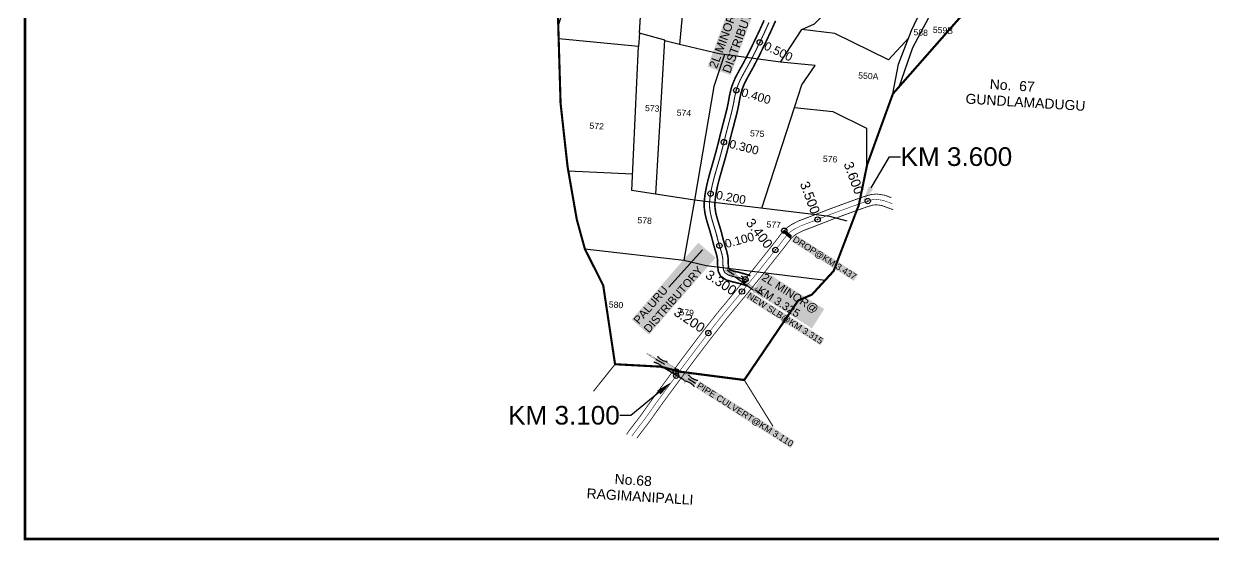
# Model space of a CAD drawing. Header units: inches. Extents: x 200778 to 204446, y 1604088 to 1611636.
# Drawn here: x 200778 to 203007, y 1604088 to 1605057 of the extents above; entities that cross this region are included whole.
import ezdxf
from ezdxf import colors
from ezdxf.entities.mleader import LeaderData, LeaderLine
from ezdxf.enums import TextEntityAlignment as Align
from ezdxf.math import Vec2, Vec3

# ---------------------------------------------------------------- set-up
doc = ezdxf.new("R2010")
doc.units = ezdxf.units.IN
doc.header["$LTSCALE"] = 15
doc.header["$MEASUREMENT"] = 0
doc.header["$PDMODE"] = 32
doc.header["$PDSIZE"] = 10
doc.linetypes.add('ACAD_ISO02W100', pattern=[15, 12, -3])
doc.linetypes.add('HIDDEN2', pattern=[0.1875, 0.125, -0.0625])
for name, color, linetype in [('CANAL1', 7, 'Continuous'), ('CHANAGE', 1, 'Continuous'), ('CSMark', 72, 'Continuous'), ('PLOTS', 7, 'Continuous'), ('PLOTS NO', 7, 'Continuous'), ('RE REMARKS', 7, 'Continuous'), ('STRUCTURE', 5, 'Continuous'), ('TEXT', 1, 'Continuous'), ('text2', 7, 'Continuous'), ('VILLAGE BOUNDRY', 5, 'Continuous'), ('VILLAGE STONES', 240, 'Continuous')]:
    doc.layers.add(name, color=color, linetype=linetype)
doc.styles.add('FONT1', font='Arial')
doc.styles.get("Standard").update_dxf_attribs({"font": 'arial.ttf'})
doc.dimstyles.get("Standard").update_dxf_attribs({"dimtxt": 0.18, "dimasz": 0.18, "dimexe": 0.18, "dimexo": 0.0625, "dimgap": 0.09, "dimtad": 0, "dimtih": 1, "dimtoh": 1, "dimdec": 4, "dimzin": 0, "dimdsep": 46, "dimtxsty": 'Standard', "dimcen": 0.09, "dimadec": 0, "dimazin": 0, "dimtfac": 1, "dimtdec": 4, "dimtofl": 0, "dimtmove": 0, "dimatfit": 3, "dimfxl": 1, "dimtolj": 1, "dimtzin": 0, "dimarcsym": 0})

# ---------------------------------------------------------------- blocks, each defined once
blk = doc.blocks.new('DROP')
h = blk.add_hatch()
h.set_pattern_fill('ANSI31', color=1, scale=10, angle=45)
h.set_pattern_definition([(90, (-324.4107, -25.7687), (-1.25, 0), [])])
h.paths.add_polyline_path([(-9.9, -4.3), (-13.8, 4.1), (13.8, 4.1), (10.2, -4.3)])
at = {"layer": 'STRUCTURE', "color": 5, "const_width": 0.49}
blk.add_lwpolyline([(-9.9, -4.3), (-13.8, 4.1), (13.8, 4.1), (10.2, -4.3), (-9.9, -4.3)], dxfattribs=at)
at = {"layer": 'STRUCTURE', "color": 5}
blk.add_circle((0, 0), 1.33, dxfattribs=at)
blk = doc.blocks.new('SP')
at = {"layer": 'STRUCTURE'}
h = blk.add_hatch(dxfattribs=at)
h.set_pattern_fill('DASH', color=256, scale=8, style=0)
edge = h.paths.add_edge_path()
edge.add_spline(control_points=[(769825.7, 1706742.1), (769825.3, 1706741.8), (769823.8, 1706740.8), (769820.9, 1706740.3), (769817, 1706739.7), (769811.4, 1706738.9), (769804, 1706739.7), (769798.4, 1706741), (769795.6, 1706741.6)], knot_values=[0, 0, 0, 0, 1.613557, 5.24513, 8.624976, 13.470124, 22.190216, 30.746377, 30.746377, 30.746377, 30.746377], degree=3, periodic=0)
edge.add_line((769795.6, 1706741.6), (769792.6, 1706739.6))
edge.add_line((769792.6, 1706739.6), (769732.6, 1706739.6))
edge.add_line((769732.6, 1706739.6), (769729.6, 1706741.6))
edge.add_spline(control_points=[(769729.6, 1706741.6), (769726.9, 1706740.9), (769721.3, 1706739.5), (769713.9, 1706738.5), (769708.3, 1706739.1), (769704.4, 1706739.6), (769701.5, 1706740), (769700, 1706741), (769699.5, 1706741.3)], knot_values=[0, 0, 0, 0, 8.556161, 17.276253, 22.121402, 25.501247, 29.13282, 30.746377, 30.746377, 30.746377, 30.746377], degree=3, periodic=0)
edge.add_line((769699.5, 1706741.3), (769699.5, 1706722.1))
edge.add_spline(control_points=[(769699.5, 1706722.1), (769700, 1706722.4), (769701.4, 1706723.4), (769704.3, 1706724), (769708.2, 1706724.5), (769713.8, 1706725.3), (769721.2, 1706724.5), (769726.8, 1706723.3), (769729.6, 1706722.6)], knot_values=[0, 0, 0, 0, 1.613557, 5.24513, 8.624976, 13.470124, 22.190216, 30.746377, 30.746377, 30.746377, 30.746377], degree=3, periodic=0)
edge.add_line((769729.6, 1706722.6), (769732.6, 1706724.6))
edge.add_line((769732.6, 1706724.6), (769792.6, 1706724.6))
edge.add_line((769792.6, 1706724.6), (769795.6, 1706722.6))
edge.add_spline(control_points=[(769795.6, 1706722.6), (769798.4, 1706723.3), (769803.9, 1706724.8), (769811.3, 1706725.8), (769817, 1706725.1), (769820.9, 1706724.7), (769823.8, 1706724.2), (769825.2, 1706723.3), (769825.7, 1706723)], knot_values=[0, 0, 0, 0, 8.556161, 17.276253, 22.121402, 25.501247, 29.13282, 30.746377, 30.746377, 30.746377, 30.746377], degree=3, periodic=0)
edge.add_line((769825.7, 1706723), (769825.7, 1706742.1))
h.paths.add_polyline_path([(769764.2, 1706732.1, -1), (769761.1, 1706732.1, -1)], flags=0)
h.paths.add_polyline_path([(769761.1, 1706732.1, 1), (769764.2, 1706732.1, 1)], flags=16)
at = {"layer": 'STRUCTURE', "const_width": 0.628}
for points in [[(769726.6, 1706747.6), (769726.6, 1706743.6), (769732.6, 1706739.6), (769792.6, 1706739.6), (769798.6, 1706743.6), (769798.6, 1706747.6)], [(769726.6, 1706716.6), (769726.6, 1706720.6), (769732.6, 1706724.6), (769792.6, 1706724.6), (769798.6, 1706720.6), (769798.6, 1706716.6)]]:
    blk.add_lwpolyline(points, dxfattribs=at)
at = {"layer": 'STRUCTURE', "color": 3}
blk.add_lwpolyline([(769732.6, 1706724.6), (769792.6, 1706724.6)], dxfattribs=at)
blk.add_lwpolyline([(769732.6, 1706724.6), (769792.6, 1706724.6)], dxfattribs=at)
at = {"layer": 'STRUCTURE', "color": 0}
blk.add_circle((769762.6, 1706732.1), 1.55, dxfattribs=at)
at = {"layer": 'STRUCTURE'}
for points in [[(769699.5, 1706741.3), (769700.9, 1706740.5), (769704.4, 1706739.6), (769707.8, 1706739.2), (769712.6, 1706738.8), (769721.3, 1706739.7), (769729.6, 1706741.6)], [(769699.5, 1706722.1), (769700.9, 1706723), (769704.4, 1706724), (769707.7, 1706724.5), (769712.5, 1706725), (769721.2, 1706724.4), (769729.6, 1706722.6)], [(769825.7, 1706742.1), (769824.3, 1706741.3), (769820.8, 1706740.3), (769817.5, 1706739.8), (769812.7, 1706739.2), (769804, 1706739.9), (769795.6, 1706741.6)], [(769825.7, 1706723), (769824.3, 1706723.8), (769820.8, 1706724.7), (769817.4, 1706725.1), (769812.6, 1706725.5), (769803.9, 1706724.6), (769795.6, 1706722.6)]]:
    blk.add_spline(points, degree=3, dxfattribs=at)
at = {"layer": 'STRUCTURE', "color": 0}
blk.add_text('STREAM', height=5, dxfattribs=at).set_placement((769684.3, 1706732.1), align=Align.MIDDLE_CENTER)
for points in [[(769727.4, 1706732.1), (769700.8, 1706732.1)], [(769824.4, 1706732.1), (769800.5, 1706732.1)]]:
    blk.add_leader(points, dimstyle='Standard', override={"dimasz": 10, "dimgap": 0.09, "dimtad": 0}, dxfattribs=at)
blk = doc.blocks.new('OT')
at = {"layer": 'STRUCTURE', "color": 190}
for points, const_width in [([(769751.4, 1706595.8), (769729.4, 1706595.8)], 0.5), ([(769751.4, 1706579), (769729.4, 1706579)], 0.5), ([(769775.2, 1706601.8), (769775.2, 1706597.8), (769769.2, 1706593.8), (769761.8, 1706593.8), (769754.4, 1706593.8), (769748.4, 1706597.8), (769748.4, 1706601.8)], 0.5), ([(769748.4, 1706573), (769748.4, 1706577), (769754.4, 1706581), (769761.8, 1706581), (769761.8, 1706581), (769761.8, 1706581), (769769.2, 1706581), (769775.2, 1706577), (769775.2, 1706573)], 0.5), ([(769761.8, 1706593.8), (769761.8, 1706581)], 2.5)]:
    blk.add_lwpolyline(points, dxfattribs=dict(at, const_width=const_width))
at = {"layer": 'STRUCTURE', "color": 0}
blk.add_circle((769761.8, 1706587.4), 1.87, dxfattribs=at)
blk.add_leader([(769732.6, 1706587.4), (769753.8, 1706587.4)], dimstyle='Standard', override={"dimasz": 10, "dimgap": 0.09, "dimtad": 0}, dxfattribs=at)
blk = doc.blocks.new('SLB')
at = {"layer": 'STRUCTURE'}
h = blk.add_hatch(dxfattribs=at)
h.set_pattern_fill('DOTS', color=6, scale=20, angle=320.3722, style=0)
h.set_pattern_definition([(320.372247934, (-159.4327, -72.9564), (1.2786241598, 0.5641323054), [0, -1.25])])
h.paths.add_polyline_path([(769699.5, 1706871.1), (769699.5, 1706861.1), (769729.1, 1706861.1), (769732.1, 1706863.1), (769792.1, 1706863.1), (769795.1, 1706861.1), (769824.7, 1706861.1), (769824.7, 1706871.1), (769795.1, 1706871.1), (769792.1, 1706869.1), (769732.1, 1706869.1), (769729.1, 1706871.1)])
at = {"layer": 'STRUCTURE', "color": 6, "linetype": 'ACAD_ISO02W100', "ltscale": 0.5, "const_width": 0.5}
for points in [[(769699.5, 1706871.1), (769729.1, 1706871.1)], [(769699.5, 1706861.1), (769729.1, 1706861.1)], [(769795.1, 1706871.1), (769824.7, 1706871.1)], [(769795.1, 1706861.1), (769824.7, 1706861.1)]]:
    blk.add_lwpolyline(points, dxfattribs=at)
at = {"layer": 'STRUCTURE', "color": 6, "const_width": 0.628}
for points in [[(769726.1, 1706877.1), (769726.1, 1706873.1), (769732.1, 1706869.1), (769792.1, 1706869.1), (769798.1, 1706873.1), (769798.1, 1706877.1)], [(769726.1, 1706855.1), (769726.1, 1706859.1), (769732.1, 1706863.1), (769792.1, 1706863.1), (769798.1, 1706859.1), (769798.1, 1706855.1)]]:
    blk.add_lwpolyline(points, dxfattribs=at)
at = {"layer": 'STRUCTURE', "color": 6}
blk.add_lwpolyline([(769732.1, 1706863.1), (769792.1, 1706863.1)], dxfattribs=at)
blk.add_lwpolyline([(769732.1, 1706863.1), (769792.1, 1706863.1)], dxfattribs=at)
at = {"layer": 'STRUCTURE', "color": 0}
blk.add_circle((769762.1, 1706866.1), 1.24, dxfattribs=at)
for points in [[(769703.8, 1706866), (769726.7, 1706866)], [(769818.6, 1706865.8), (769795.7, 1706865.8)]]:
    blk.add_leader(points, dimstyle='Standard', override={"dimasz": 10, "dimgap": 0.09, "dimtad": 0}, dxfattribs=at)

msp = doc.modelspace()

# ---------------------------------------------------------------- linework, layer by layer
at = {"layer": 'CANAL1', "color": 200, "linetype": 'ByBlock', "ltscale": 40, "const_width": 3}
for points in [[(202133.5, 1604565.6), (202126.5, 1604567.8), (202119.5, 1604569.9), (202110.5, 1604572.2), (202103.6, 1604573.8), (202093.9, 1604576.8), (202083.4, 1604584.1), (202079.3, 1604592.9), (202078.1, 1604602.7), (202077.8, 1604614.6), (202077.4, 1604618.2), (202075.8, 1604625), (202073.7, 1604631.9), (202072.2, 1604636.8), (202069.4, 1604647), (202067.5, 1604654.5), (202065.7, 1604661.1), (202063.4, 1604669.1), (202061.2, 1604676.4), (202058.6, 1604684.9), (202056.7, 1604691.7), (202054.7, 1604699.9), (202053.1, 1604711.1), (202052.9, 1604717), (202053.1, 1604725.4), (202054, 1604733.7), (202054.7, 1604738.5), (202056.7, 1604749.7), (202058.4, 1604757.5), (202060.3, 1604765.2), (202062.3, 1604772.9), (202064.4, 1604780.4), (202066.6, 1604787.9), (202068.7, 1604795.3), (202070.9, 1604802.7), (202073.5, 1604812.2), (202075, 1604817.4), (202076.9, 1604824.8), (202078.8, 1604832.2), (202080.7, 1604839.7), (202082.5, 1604847.2), (202084.4, 1604854.7), (202085.9, 1604860.5), (202088.3, 1604869.8), (202090.3, 1604877.2), (202092.2, 1604884.6), (202094.1, 1604892), (202095.9, 1604899.3), (202097.8, 1604908.4), (202098.8, 1604914.1), (202100.2, 1604921.9), (202102.8, 1604933.5), (202104.1, 1604938), (202106.9, 1604945.8), (202110.1, 1604953.4), (202112.6, 1604958.6), (202117.5, 1604967.9), (202121.3, 1604974.7), (202124.8, 1604980.9), (202128.7, 1604988.1), (202132.2, 1604994.8), (202135.7, 1605001.6), (202139.1, 1605008.4), (202142.4, 1605015.3), (202147.1, 1605025), (202149.1, 1605029.1), (202152.4, 1605036.1), (202155.7, 1605043), (202158.9, 1605050), (202162.1, 1605057), (202165.3, 1605063.9)], [(202139.6, 1604584.7), (202132.4, 1604586.9), (202124.9, 1604589.2), (202115.3, 1604591.7), (202108.8, 1604593.1), (202102.7, 1604595), (202099.3, 1604597.4), (202098.8, 1604598.5), (202098.1, 1604604.2), (202097.8, 1604616.1), (202097.1, 1604621.7), (202095.2, 1604630.1), (202092.8, 1604637.8), (202091.4, 1604642.5), (202088.7, 1604652.1), (202086.8, 1604659.6), (202085, 1604666.5), (202082.6, 1604674.8), (202080.3, 1604682.2), (202077.8, 1604690.5), (202076, 1604696.7), (202074.4, 1604703.6), (202073.1, 1604713), (202072.9, 1604717.1), (202073.1, 1604724.1), (202073.9, 1604731.2), (202074.4, 1604735.3), (202076.4, 1604745.8), (202077.9, 1604753), (202079.7, 1604760.3), (202081.6, 1604767.7), (202083.7, 1604775), (202085.8, 1604782.3), (202087.9, 1604789.8), (202090.1, 1604797.2), (202092.8, 1604806.8), (202094.3, 1604812.3), (202096.3, 1604819.8), (202098.2, 1604827.4), (202100.1, 1604834.9), (202101.9, 1604842.4), (202103.8, 1604849.8), (202105.2, 1604855.4), (202107.7, 1604864.7), (202109.6, 1604872.1), (202111.6, 1604879.6), (202113.6, 1604887.2), (202115.4, 1604894.9), (202117.4, 1604904.5), (202118.5, 1604910.5), (202119.8, 1604917.9), (202122.2, 1604928.5), (202123.2, 1604931.8), (202125.5, 1604938.6), (202128.4, 1604945.2), (202130.5, 1604949.6), (202135.1, 1604958.3), (202138.8, 1604964.9), (202142.3, 1604971.2), (202146.3, 1604978.6), (202150, 1604985.6), (202153.5, 1604992.6), (202157, 1604999.5), (202160.4, 1605006.5), (202165.1, 1605016.3), (202167.2, 1605020.5), (202170.5, 1605027.5), (202173.8, 1605034.6), (202177.1, 1605041.6), (202180.3, 1605048.7), (202183.5, 1605055.8), (202186.7, 1605062.9)]]:
    msp.add_lwpolyline(points, dxfattribs=at)
at = {"layer": 'CANAL1', "color": 1, "linetype": 'HIDDEN2', "ltscale": 40, "const_width": 2}
msp.add_lwpolyline([(202136.6, 1604575.1), (202129.5, 1604577.4), (202122.2, 1604579.6), (202112.9, 1604581.9), (202106.2, 1604583.5), (202098.3, 1604585.9), (202091.3, 1604590.7), (202089.1, 1604595.7), (202088.1, 1604603.4), (202087.8, 1604615.4), (202087.2, 1604620), (202085.5, 1604627.5), (202083.3, 1604634.8), (202081.8, 1604639.6), (202079, 1604649.5), (202077.1, 1604657), (202075.4, 1604663.8), (202073, 1604671.9), (202070.7, 1604679.3), (202068.2, 1604687.7), (202066.4, 1604694.2), (202064.6, 1604701.7), (202063.1, 1604712), (202062.9, 1604717), (202063.1, 1604724.7), (202063.9, 1604732.5), (202064.6, 1604736.9), (202066.5, 1604747.7), (202068.2, 1604755.3), (202070, 1604762.8), (202072, 1604770.3), (202074, 1604777.7), (202076.2, 1604785.1), (202078.3, 1604792.5), (202080.5, 1604800), (202083.2, 1604809.5), (202084.6, 1604814.8), (202086.6, 1604822.3), (202088.5, 1604829.8), (202090.4, 1604837.3), (202092.2, 1604844.8), (202094.1, 1604852.3), (202095.6, 1604857.9), (202098, 1604867.2), (202100, 1604874.7), (202101.9, 1604882.1), (202103.8, 1604889.6), (202105.6, 1604897.1), (202107.6, 1604906.5), (202108.7, 1604912.3), (202110, 1604919.9), (202112.5, 1604931), (202113.6, 1604934.9), (202116.2, 1604942.2), (202119.2, 1604949.3), (202121.5, 1604954.1), (202126.3, 1604963.1), (202130, 1604969.8), (202133.5, 1604976.1), (202137.5, 1604983.3), (202141.1, 1604990.2), (202144.6, 1604997.1), (202148, 1605004), (202151.4, 1605010.9), (202156.1, 1605020.6), (202158.1, 1605024.8), (202161.5, 1605031.8), (202164.8, 1605038.8), (202168, 1605045.8), (202171.2, 1605052.8), (202174.4, 1605059.9)], dxfattribs=at)
at = {"layer": 'CANAL1', "color": 200, "const_width": 1.5}
for points in [[(201907.3, 1604286.8), (201912.3, 1604294.1), (201933.3, 1604321.5), (201957.4, 1604355.5), (201988.9, 1604398.3), (202014, 1604432.3), (202049.1, 1604478.7), (202078.1, 1604515.4), (202112.5, 1604557), (202145.4, 1604597.3), (202185.2, 1604647.7), (202200.2, 1604667.2), (202208.2, 1604674.9), (202216.2, 1604680.4), (202230.4, 1604687.7), (202250.2, 1604695.1), (202288.8, 1604710.1), (202332.6, 1604726.1), (202352.2, 1604733.1), (202365.6, 1604736.9), (202376.2, 1604738), (202390.8, 1604735.8), (202403.7, 1604731.1)], [(201926.7, 1604279.7), (201928.5, 1604282.4), (201949.4, 1604309.7), (201973.6, 1604343.8), (202005, 1604386.4), (202030, 1604420.3), (202064.9, 1604466.4), (202093.7, 1604502.9), (202127.9, 1604544.3), (202161, 1604584.8), (202201, 1604635.4), (202215.2, 1604653.8), (202220.9, 1604659.4), (202226.5, 1604663.2), (202238.5, 1604669.3), (202257.4, 1604676.4), (202295.8, 1604691.4), (202339.4, 1604707.3), (202358.3, 1604714), (202369.3, 1604717.2), (202375.7, 1604717.8), (202385.8, 1604716.3), (202399.4, 1604711.3), (202407, 1604708.6)]]:
    msp.add_lwpolyline(points, dxfattribs=at)
at = {"layer": 'CANAL1', "color": 1, "linetype": 'HIDDEN2', "ltscale": 4, "const_width": 1}
msp.add_lwpolyline([(201917, 1604283.2), (201920.4, 1604288.3), (201941.4, 1604315.6), (201965.5, 1604349.6), (201997, 1604392.4), (202022, 1604426.3), (202057, 1604472.5), (202085.9, 1604509.1), (202120.2, 1604550.7), (202153.2, 1604591.1), (202193.1, 1604641.5), (202207.7, 1604660.5), (202214.6, 1604667.2), (202221.3, 1604671.8), (202234.4, 1604678.5), (202253.8, 1604685.7), (202292.3, 1604700.8), (202336, 1604716.7), (202355.2, 1604723.6), (202367.5, 1604727.1), (202375.9, 1604727.9), (202388.3, 1604726), (202402.8, 1604720.7), (202405.4, 1604719.8)], dxfattribs=at)
at = {"layer": 'CSMark'}
for p in [(202156.9, 1605022.3), (202113, 1604932.6), (202089.9, 1604835.3), (202064.9, 1604738.6), (202081.4, 1604641.1)]:
    msp.add_point(p, dxfattribs=at)
at = {"layer": 'PLOTS'}
for points in [[(202196.2, 1604985.5), (202235.7, 1605046.9), (202259.4, 1605057), (202288.8, 1605085.8), (202298.8, 1605102.4), (202314.7, 1605155.3), (202316, 1605180), (202294.5, 1605207.7), (202197.4, 1605218.3), (202181.3, 1605153.3), (202019.5, 1605160.1), (202006.5, 1605018.5)], [(201931.7, 1605039.8), (201939.9, 1605176.5), (201819.7, 1605191), (201779.4, 1605053.6)], [(202507.6, 1605133.5), (202443.2, 1605012.5), (202417.6, 1604938.6)], [(202406.6, 1604926), (202417, 1604981.5), (202441.6, 1605044.6), (202474.5, 1605115.1)], [(201962.1, 1604737.6), (201978.8, 1605026.3), (201931.7, 1605039.8), (201929.7, 1605014.5)], [(202436.3, 1605030.9), (202398.2, 1604989.8), (202297.5, 1605038.9), (202235.7, 1605046.9)], [(202034.4, 1604726.4), (201917.2, 1604744.5), (201929.7, 1605014.5), (201780.1, 1605028.8)], [(202161.2, 1604711.2), (202222, 1604900.1), (202235.8, 1604942.9), (202260.6, 1604979.1), (202196.2, 1604985.5), (202081, 1605000.7), (202006.5, 1605018.5), (201978.8, 1605025.1)], [(202090.7, 1604999.4), (202070.9, 1604939.6), (202034.4, 1604726.4)], [(202222, 1604900.1), (202294.3, 1604892.7), (202356.8, 1604861.2), (202357.2, 1604791.4)], [(201798.1, 1604781.3), (201918.7, 1604775.7)], [(202321.1, 1604687), (202288.1, 1604696), (202034.4, 1604726.4), (202014.5, 1604614)], [(201829.2, 1604634.8), (202014.5, 1604614), (202056.4, 1604604.1), (202280, 1604576.6)]]:
    msp.add_lwpolyline(points, dxfattribs=at)
at = {"layer": 'text2', "color": 5, "const_width": 5}
msp.add_lwpolyline([(200780, 1611026.5), (204443, 1611026.5), (204443, 1604090.9), (200780, 1604090.9)], close=True, dxfattribs=at)
at = {"layer": 'text2', "color": 2, "linetype": 'Continuous'}
for p in [(202359.4, 1604724.8), (202265.4, 1604690.2), (202186.4, 1604633.1), (202123.7, 1604555), (202060.7, 1604477.1), (202000.4, 1604397)]:
    msp.add_point(p, dxfattribs=at)
at = {"layer": 'text2', "color": 3}
for p in [(202203, 1604669, 138), (202130, 1604578, 137), (202000, 1604405, 135)]:
    msp.add_point(p, dxfattribs=at)
at = {"layer": 'VILLAGE BOUNDRY'}
for points, const_width in [([(202541.8, 1605079.8), (202406.6, 1604926), (202358.3, 1604792.9), (202342.7, 1604717.4), (202295.4, 1604593.4), (202254.9, 1604549.3), (202228.9, 1604538), (202128, 1604389), (202006.6, 1604404.7), (201971.6, 1604414), (201885.8, 1604418.6), (201863.6, 1604566.5), (201829.2, 1604634.8), (201814, 1604690.5), (201796.9, 1604788.5), (201783.7, 1604907.5), (201778.8, 1605071.8)], 4), ([(201885.8, 1604418.6), (201845.4, 1604367.9)], 1.93), ([(202128, 1604389), (202181.9, 1604301.9)], 1.93)]:
    msp.add_lwpolyline(points, dxfattribs=dict(at, const_width=const_width))

# ---------------------------------------------------------------- block references
at = {"xscale": 0.7, "yscale": 0.7, "zscale": 0.7, "rotation": 139.2515969278245}
msp.add_blockref('DROP', (202209.5, 1604662.3), dxfattribs=at)
at = {"layer": 'STRUCTURE', "color": 0}
for name, p, xscale, yscale, zscale, rotation in [('SLB', (-931658.4, 946978.1), 0.7, 0.7, 0.7, 324.3880396596535), ('OT', (-388178.1, 1320156.4, 137), 0.35, 0.35, 0.35, 320.0035532902895), ('SP', (-882162.5, 868014.1, 135), 0.7, 0.7, 0.7, 328.461463437841)]:
    msp.add_blockref(name, p, dxfattribs=dict(at, xscale=xscale, yscale=yscale, zscale=zscale, rotation=rotation))

# ---------------------------------------------------------------- texts
at = {"layer": 'CHANAGE', "style": 'FONT1'}
for s, rotation, p in [('0.500', 334.4257, (202166.8, 1605017.5)), ('0.400', 343.6554, (202123.5, 1604929.5)), ('0.300', 345.9622, (202100.5, 1604832.7)), ('0.200', 349.7372, (202075.7, 1604736.6)), ('0.100', 15.4211, (202092, 1604644))]:
    msp.add_text(s, height=16, rotation=rotation, dxfattribs=at).set_placement(p, align=Align.MIDDLE_LEFT)
at = {"layer": 'CSMark', "color": 1}
for s, rotation, p in [('3.600', 290.3209, (202322.4, 1604797.7)), ('3.500', 290.3209, (202240.3, 1604760.5)), ('3.400', 307.6718, (202137.2, 1604689)), ('3.300', 326.1011, (202058.5, 1604589.5)), ('3.200', 326.1011, (201999.2, 1604519.5))]:
    msp.add_text(s, height=18, rotation=rotation, dxfattribs=at).set_placement(p, align=Align.MIDDLE_LEFT)
at = {"layer": 'PLOTS NO'}
for s, p in [('588', (202444.9, 1605035.8)), ('559B', (202481.2, 1605040.4)), ('550A', (202341.3, 1604954.7)), ('573', (201941.7, 1604893.7)), ('574', (202001.1, 1604885)), ('572', (201837.6, 1604860.5)), ('575', (202138.5, 1604846.2)), ('576', (202275.1, 1604798.4)), ('578', (201927.5, 1604683.2)), ('577', (202169.4, 1604675.3)), ('580', (201873.8, 1604525)), ('579', (202006.3, 1604510.5))]:
    msp.add_text(s, height=11.61, rotation=356.9644, dxfattribs=at).set_placement(p)
at = {"layer": 'STRUCTURE', "color": 5, "attachment_point": 1, "style": 'FONT1', "bg_fill": 1, "box_fill_scale": 1.1, "bg_fill_color": 7, "bg_fill_true_color": 16777215, "bg_fill_transparency": 0}
for s, insert, char_height, width, rotation in [('{\\C1;2L MINOR OF PALURU DISTRIBUTORY}', (202061.4, 1604977.8), 16, 273.397, 69.8393), ('2L MINOR@   KM 3.325', (202167.4, 1604590.4), 15, 128.342, 327.6014)]:
    msp.add_mtext(s, dxfattribs=dict(at, insert=insert, char_height=char_height, width=width, rotation=rotation))
at = {"layer": 'STRUCTURE', "color": 5, "attachment_point": 1, "bg_fill": 1, "box_fill_scale": 1.1, "bg_fill_color": 7, "bg_fill_true_color": 16777215, "bg_fill_transparency": 0}
for s, insert, char_height, width, rotation in [('DROP@KM 3.437', (202224.1, 1604659.9), 12, 136.524, 327.6014), ('{\\C1;PALURU\\PDISTRIBUTORY}', (201919.1, 1604502.5), 15, 187.719, 49.0921), ('NEW SLB@KM 3.315', (202138.6, 1604553.8), 12, 163.675, 327.6014), ('PIPE CULVERT@KM 3.110', (202044.4, 1604385.4), 12, 209.195, 327.6014)]:
    msp.add_mtext(s, dxfattribs=dict(at, insert=insert, char_height=char_height, width=width, rotation=rotation))
at = {"layer": 'TEXT'}
for s, p in [('      No.  67', (202544.2, 1604937.6)), ('GUNDLAMADUGU', (202542.3, 1604907.7)), ('       No.68', (201833.8, 1604197.2)), ('RAGIMANIPALLI', (201832, 1604167.2))]:
    msp.add_text(s, height=18.704, rotation=356.4663, dxfattribs=at).set_placement(p)

# ---------------------------------------------------------------- leaders
at = {"layer": 'RE REMARKS', "color": 1}
msp.add_leader([(202049.9, 1604633), (201986.4, 1604563.2)], dimstyle='Standard', override={"dimasz": 35}, dxfattribs=at)
at = {"layer": 'VILLAGE STONES', "color": 1}
ml = msp.add_multileader_mtext('Standard', dxfattribs=at)
ml.set_content('KM 3.600', color=1)
ml.set_leader_properties()
ml.build(insert=Vec2(0, 0))
ml.multileader.update_dxf_attribs({"dogleg_length": 0.36, "arrow_head_size": 30})
ctx = ml.context
ctx.base_point, ctx.char_height, ctx.arrow_head_size, ctx.landing_gap_size, ctx.plane_origin = Vec3(202420.9, 1604807.8), 35, 30, 0.09, Vec3(202416.4, 1604615.3)
notes = []
notes.append((ctx, [(0, (1, 1, 0), (202399.9, 1604807.8), (1, 0), 21, [(0, [(202350.4, 1604723.9)], 0, [])])]))
ctx.mtext.insert, ctx.mtext.flow_direction = Vec3(202421, 1604825.6), 5
ml = msp.add_multileader_mtext('Standard', dxfattribs=at)
ml.set_content('KM 3.100', color=1)
ml.set_leader_properties()
ml.build(insert=Vec2(0, 0))
ml.multileader.update_dxf_attribs({"dogleg_length": 0.36, "arrow_head_size": 30})
ctx = ml.context
ctx.base_point, ctx.char_height, ctx.arrow_head_size, ctx.landing_gap_size, ctx.plane_origin = Vec3(201691.1, 1604322.6), 35, 30, 0.09, Vec3(201502.6, 1604236.6)
ctx.text_align_type = 2
notes.append((ctx, [(1, (1, 1, 0), (201915.6, 1604322.6), (-1, 0), 21, [(0, [(201991.2, 1604384.7)], 0, [])])]))
ctx.mtext.insert, ctx.mtext.alignment, ctx.mtext.flow_direction = Vec3(201894.6, 1604340.4), 3, 5
for ctx, leaders in notes:
    for number, flags, end, landing, length, lines in leaders:
        leader = LeaderData()
        leader.index, (leader.has_last_leader_line, leader.has_dogleg_vector, leader.attachment_direction) = number, flags
        leader.last_leader_point, leader.dogleg_vector, leader.dogleg_length = Vec3(end), Vec3(landing), length
        for number, points, colour, breaks in lines:
            line = LeaderLine()
            line.index, line.vertices, line.color, line.breaks = number, Vec3.list(points), colors.encode_raw_color(colour), breaks
            leader.lines.append(line)
        ctx.leaders.append(leader)

doc.saveas('drawing.dxf')
